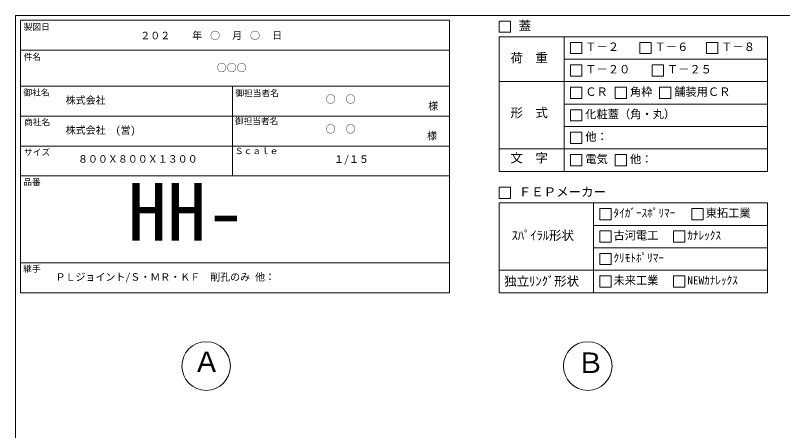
# Model space of a CAD drawing. Units: millimetres, scale not verified. Extents: x -4890 to 18490, y -2320 to 2320.
# Drawn here: x -1230 to 1846, y 655 to 2320 of the extents above; entities that cross this region are included whole.
import ezdxf
from ezdxf.enums import TextEntityAlignment as Align

# ---------------------------------------------------------------- set-up
doc = ezdxf.new("R2010")
doc.units = ezdxf.units.MM
doc.header["$LTSCALE"] = 10
for name, color, linetype, lineweight in [('0-2_waku', 7, 'Continuous', 18), ('0-3_gaikei', 7, 'Continuous', 18), ('0-E_文字１', 7, 'Continuous', 18), ('1-5_文字２', 7, 'Continuous', 5)]:
    doc.layers.add(name, color=color, linetype=linetype, lineweight=lineweight)
doc.styles.add('ＭＳ ゴシック', font='')
doc.styles.get('ＭＳ ゴシック').set_extended_font_data('MS Gothic')

msp = doc.modelspace()

# ---------------------------------------------------------------- linework, layer by layer
at = {"layer": '0-2_waku'}
for p, q in [((-1230, 2320.05), (-1230, -1954.95)), ((-1210, 2300.05), (-1210, 1208.05)), ((-1210, 2300.05), (510, 2300.05)), ((-1210, 2300.05), (-1210, 1208.05)), ((-1210, 2300.05), (510, 2300.05)), ((-1210, 2300.05), (-1210, 1208.05)), ((510, 2300.05), (510, 1208.05)), ((710, 2234.27), (1785, 2234.27)), ((710, 2234.27), (710, 1694.27)), ((970.67, 2234.27), (970.67, 1694.27)), ((1785, 2234.27), (1785, 1694.27)), ((-1210, 2180.05), (510, 2180.05)), ((-1210, 2180.05), (510, 2180.05)), ((-1210, 2180.05), (510, 2180.05)), ((-1210, 2180.05), (510, 2180.05)), ((970.67, 2144.27), (1785, 2144.27)), ((-1210, 2036.05), (510, 2036.05)), ((-1210, 2036.05), (510, 2036.05)), ((-360, 2036.05), (-360, 1676.05)), ((710, 2054.27), (1785, 2054.27)), ((970.67, 1964.27), (1785, 1964.27)), ((-1210, 1916.05), (510, 1916.05)), ((970.67, 1874.27), (1785, 1874.27)), ((-1210, 1796.05), (510, 1796.05)), ((710, 1784.27), (1785, 1784.27)), ((710, 1694.27), (1785, 1694.27)), ((-1210, 1676.05), (510, 1676.05)), ((710, 1568.05), (1785, 1568.05)), ((710, 1568.05), (710, 1208.05)), ((1087.82, 1568.05), (1087.82, 1208.05)), ((1785, 1568.05), (1785, 1208.05)), ((1087.82, 1478.05), (1785, 1478.05)), ((1087.82, 1388.05), (1785, 1388.05)), ((-1210, 1328.05), (510, 1328.05)), ((710, 1298.05), (1785, 1298.05)), ((-1210, 1208.05), (510, 1208.05)), ((710, 1208.05), (1785, 1208.05)), ((710, 1208.05), (1785, 1208.05))]:
    msp.add_line(p, q, dxfattribs=at)
msp.add_lwpolyline([(-1230, 2320.05), (4890, 2320.05), (4890, -1954.95)], dxfattribs=at)
at = {"layer": '0-3_gaikei'}
for centre in [(-465, 913.8), (1065, 913.8)]:
    msp.add_circle(centre, 97.5, dxfattribs=at)
at = {"layer": '0-E_文字１'}
for p, q in [((710, 2297.09), (710, 2252.09)), ((710, 2252.09), (755, 2252.09)), ((995.97, 2211.77), (1040.97, 2211.77)), ((995.97, 2211.77), (995.97, 2166.77)), ((995.97, 2211.77), (995.97, 2166.77)), ((995.97, 2211.77), (1040.97, 2211.77)), ((995.97, 2211.77), (995.97, 2166.77)), ((995.97, 2211.77), (1040.97, 2211.77)), ((1040.97, 2211.77), (1040.97, 2166.77)), ((1040.97, 2211.77), (1040.97, 2166.77)), ((1040.97, 2211.77), (1040.97, 2166.77)), ((1274.05, 2211.77), (1319.05, 2211.77)), ((1274.05, 2211.77), (1274.05, 2166.77)), ((1319.05, 2211.77), (1319.05, 2166.77)), ((1541.26, 2211.77), (1586.26, 2211.77)), ((1541.26, 2211.77), (1541.26, 2166.77)), ((1586.26, 2211.77), (1586.26, 2166.77)), ((995.97, 2166.77), (1040.97, 2166.77)), ((995.97, 2166.77), (1040.97, 2166.77)), ((995.97, 2166.77), (1040.97, 2166.77)), ((1274.05, 2166.77), (1319.05, 2166.77)), ((1541.26, 2166.77), (1586.26, 2166.77)), ((995.97, 2121.77), (1040.97, 2121.77)), ((995.97, 2121.77), (995.97, 2076.77)), ((1040.97, 2121.77), (1040.97, 2076.77)), ((1323.45, 2121.77), (1368.45, 2121.77)), ((1323.45, 2121.77), (1323.45, 2076.77)), ((1368.45, 2121.77), (1368.45, 2076.77)), ((995.97, 2076.77), (1040.97, 2076.77)), ((1323.45, 2076.77), (1368.45, 2076.77)), ((995.97, 2031.77), (1040.97, 2031.77)), ((995.97, 2031.77), (995.97, 1986.77)), ((995.97, 2031.77), (995.97, 1986.77)), ((1040.97, 2031.77), (1040.97, 1986.77)), ((1040.97, 2031.77), (1040.97, 1986.77)), ((1174.97, 2031.77), (1219.97, 2031.77)), ((1174.97, 2031.77), (1174.97, 1986.77)), ((1219.97, 2031.77), (1219.97, 1986.77)), ((1352.47, 2031.77), (1397.47, 2031.77)), ((1352.47, 2031.77), (1352.47, 1986.77)), ((1397.47, 2031.77), (1397.47, 1986.77)), ((995.97, 1986.77), (1040.97, 1986.77)), ((995.97, 1986.77), (1040.97, 1986.77)), ((1174.97, 1986.77), (1219.97, 1986.77)), ((1352.47, 1986.77), (1397.47, 1986.77)), ((995.97, 1941.77), (995.97, 1896.77)), ((1040.97, 1941.77), (1040.97, 1896.77)), ((995.97, 1896.77), (1040.97, 1896.77)), ((995.97, 1851.77), (1040.97, 1851.77)), ((995.97, 1851.77), (995.97, 1806.77)), ((995.97, 1851.77), (995.97, 1806.77)), ((1040.97, 1851.77), (1040.97, 1806.77)), ((1040.97, 1851.77), (1040.97, 1806.77)), ((995.97, 1806.77), (1040.97, 1806.77)), ((995.97, 1806.77), (1040.97, 1806.77)), ((995.97, 1761.77), (995.97, 1716.77)), ((1174.97, 1761.77), (1174.97, 1716.77)), ((995.97, 1716.77), (1040.97, 1716.77)), ((1174.97, 1716.77), (1219.97, 1716.77)), ((710, 1630.87), (710, 1585.87)), ((710, 1585.87), (755, 1585.87)), ((1113.12, 1545.55), (1113.12, 1500.55)), ((1482.7, 1545.55), (1527.7, 1545.55)), ((1482.7, 1545.55), (1482.7, 1500.55)), ((1482.7, 1545.55), (1527.7, 1545.55)), ((1482.7, 1545.55), (1482.7, 1500.55)), ((1482.7, 1545.55), (1527.7, 1545.55)), ((1482.7, 1545.55), (1482.7, 1500.55)), ((1527.7, 1545.55), (1527.7, 1500.55)), ((1527.7, 1545.55), (1527.7, 1500.55)), ((1527.7, 1545.55), (1527.7, 1500.55)), ((1113.12, 1500.55), (1158.12, 1500.55)), ((1482.7, 1500.55), (1527.7, 1500.55)), ((1482.7, 1500.55), (1527.7, 1500.55)), ((1482.7, 1500.55), (1527.7, 1500.55)), ((1113.12, 1455.55), (1158.12, 1455.55)), ((1113.12, 1455.55), (1113.12, 1410.55)), ((1158.12, 1455.55), (1158.12, 1410.55)), ((1409.02, 1455.55), (1409.02, 1410.55)), ((1113.12, 1410.55), (1158.12, 1410.55)), ((1409.02, 1410.55), (1454.02, 1410.55)), ((1113.12, 1365.55), (1113.12, 1320.55)), ((1113.12, 1320.55), (1158.12, 1320.55)), ((1113.12, 1275.55), (1158.12, 1275.55)), ((1113.12, 1275.55), (1113.12, 1230.55)), ((1158.12, 1275.55), (1158.12, 1230.55)), ((1409.02, 1275.55), (1454.02, 1275.55)), ((1409.02, 1275.55), (1409.02, 1230.55)), ((1454.02, 1275.55), (1454.02, 1230.55)), ((1113.12, 1230.55), (1158.12, 1230.55)), ((1409.02, 1230.55), (1454.02, 1230.55))]:
    msp.add_line(p, q, dxfattribs=at)
for points in [[(710, 2297.09), (755, 2297.09), (755, 2252.09)], [(710, 2297.09), (755, 2297.09), (755, 2252.09)], [(995.97, 2031.77), (1040.97, 2031.77), (1040.97, 1986.77)], [(995.97, 2031.77), (995.97, 1986.77), (1040.97, 1986.77)], [(995.97, 1941.77), (1040.97, 1941.77), (1040.97, 1896.77)], [(995.97, 1851.77), (1040.97, 1851.77), (1040.97, 1806.77)], [(995.97, 1851.77), (995.97, 1806.77), (1040.97, 1806.77)], [(995.97, 1761.77), (1040.97, 1761.77), (1040.97, 1716.77)], [(1174.97, 1761.77), (1219.97, 1761.77), (1219.97, 1716.77)], [(710, 1630.87), (755, 1630.87), (755, 1585.87)], [(1113.12, 1545.55), (1158.12, 1545.55), (1158.12, 1500.55)], [(1409.02, 1455.55), (1454.02, 1455.55), (1454.02, 1410.55)], [(1113.12, 1365.55), (1158.12, 1365.55), (1158.12, 1320.55)]]:
    msp.add_lwpolyline(points, dxfattribs=at)

# ---------------------------------------------------------------- texts
at = {"layer": '0-E_文字１', "style": 'ＭＳ ゴシック'}
for s, height, p in [('製図日', 24.93, (-1196.73, 2253.61)), ('蓋', 36.66, (788.09, 2249.17)), ('\u3000\u3000年\u3000\u3000\u3000月\u3000\u3000\u3000日', 29.33, (-600.69, 2216)), ('Ｔ－２', 32.99, (1055.11, 2167.26)), ('Ｔ－６', 32.99, (1333.19, 2167.26)), ('Ｔ－８', 32.99, (1600.4, 2167.26)), ('件名', 24.93, (-1196.73, 2133.61)), ('荷\u3000重', 36.66, (754.96, 2120.47)), ('Ｔ－２０', 32.99, (1055.11, 2077.26)), ('Ｔ－２５', 32.99, (1382.59, 2077.26)), ('ＣＲ', 32.99, (1055.11, 1987.26)), ('角枠', 32.99, (1234.11, 1987.26)), ('舗装用ＣＲ', 32.99, (1411.61, 1987.26)), ('御社名', 24.93, (-1197.7, 1990.6)), ('御担当者名', 24.93, (-347.79, 1988.39)), ('御担当者名', 24.93, (-347.79, 1988.39)), ('様', 29.33, (424.95, 1932.89)), ('形\u3000式', 36.66, (754.96, 1900.51)), ('化粧蓋（角・丸）', 32.99, (1055.11, 1897.26)), ('商社名', 24.93, (-1195.1, 1871.56)), ('御担当者名', 24.93, (-350.01, 1876.08)), ('様', 29.33, (420.46, 1813.97)), ('他：', 32.99, (1055.11, 1807.26)), ('サイズ', 24.93, (-1195.1, 1751.56)), ('Ｓｃａｌｅ', 24.93, (-350.01, 1756.08)), ('８００Ｘ８００Ｘ１３００', 29.33, (-979.05, 1720.52)), ('１/１５', 29.33, (47.55, 1719.57)), ('文\u3000字', 36.66, (754.96, 1719.03)), ('電気', 32.99, (1055.11, 1717.26)), ('他：', 32.99, (1234.11, 1717.26)), ('品番', 24.93, (-1198.1, 1631.91)), ('HH-', 230.9, (-779.27, 1347.89)), ('ＦＥＰメーカー', 36.66, (788.09, 1582.95)), ('ﾀｲｶﾞｰｽﾎﾟﾘﾏｰ', 32.99, (1168.09, 1501.04)), ('東拓工業', 32.99, (1537.67, 1501.04)), ('ｽﾊﾟｲﾗﾙ形状', 36.66, (759.62, 1408.39)), ('古河電工', 32.99, (1168.09, 1411.04)), ('ｶﾅﾚｯｸｽ', 32.99, (1463.99, 1411.04)), ('ｸﾘﾓﾄﾎﾟﾘﾏｰ', 32.99, (1168.09, 1321.04)), ('継手', 24.93, (-1198.1, 1283.91)), ('ＰＬジョイント/Ｓ・ＭＲ・ＫＦ\u3000削孔のみ 他：', 29.33, (-1069.01, 1247.26)), ('独立ﾘﾝｸﾞ形状', 36.66, (730.09, 1224.91)), ('未来工業', 32.99, (1168.09, 1231.04)), ('NEWｶﾅﾚｯｸｽ', 32.99, (1463.99, 1231.04)), ('Ａ', 82.48, (-519.04, 864.7)), ('Ｂ', 82.48, (1019.53, 860.99))]:
    msp.add_text(s, height=height, dxfattribs=at).set_placement(p, align=Align.BOTTOM_LEFT)
at = {"layer": '1-5_文字２', "style": 'ＭＳ ゴシック'}
for s, p in [('\u3000\u3000２０２\u3000\u3000\u3000\u3000○\u3000\u3000\u3000○', (-809.17, 2215.22)), ('○○○', (-422.49, 2086.39)), ('○\u3000○', (13.78, 1960.52)), ('株式会社', (-1028, 1956.14)), ('株式会社\u3000(営)', (-1028, 1836.14)), ('○\u3000○', (13.78, 1840.52))]:
    msp.add_text(s, height=29.33, dxfattribs=at).set_placement(p, align=Align.BOTTOM_LEFT)

doc.saveas('drawing.dxf')
